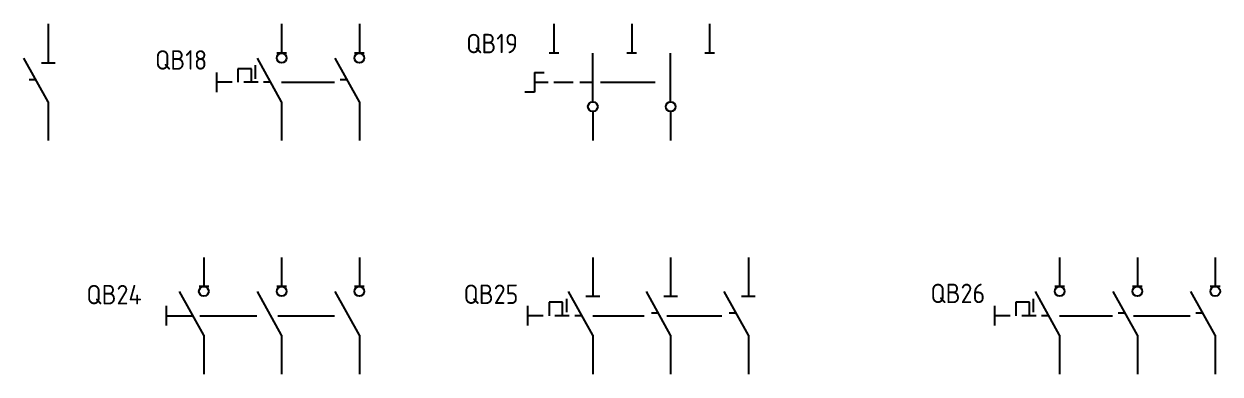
# Model space of a CAD drawing. Header units: millimetres. Extents: x 1746 to 2533, y 1027 to 2108.
# Drawn here: x 1996.9 to 2150.6, y 1792.5 to 1837.5 of the extents above; entities that cross this region are included whole.
import ezdxf
from ezdxf.enums import TextEntityAlignment as Align

# ---------------------------------------------------------------- set-up
doc = ezdxf.new("R2010")
doc.units = ezdxf.units.MM
for name, color, linetype in [('LINK', 7, 'Continuous'), ('SYMS', 7, 'Continuous'), ('TAGS', 7, 'Continuous')]:
    doc.layers.add(name, color=color, linetype=linetype)
doc.styles.add('WD_IEC', font='isocp2.shx', dxfattribs={"width": 0.9, "height": 4})

# ---------------------------------------------------------------- blocks, each defined once
blk = doc.blocks.new('VDS21Q73')
for p, q in [((0, 7.5), (0, 2.5)), ((0, -2.5), (-3.12, 3.12)), ((-0.88, 2.5), (0.88, 2.5)), ((-1.56, 0.31), (-2.47, 0.31)), ((0, -2.5), (0, -7.5))]:
    blk.add_line(p, q)
at = {"style": 'WD_IEC'}
for tag, p in [('INST', (-9.57, 9.85)), ('LOC', (-9.57, 6.85)), ('TAG2', (-9.57, 3.85)), ('RATING1', (-9.57, -6.66)), ('DESC1', (-9.57, -12.66)), ('DESC2', (-9.57, -15.66)), ('DESC3', (-9.57, -18.66))]:
    blk.add_attdef(tag, text='', height=2.5, dxfattribs=at).set_placement(p, align=Align.RIGHT)
at = {"style": 'WD_IEC', "flags": 1}
for tag, p, height in [('X2TERM01', (0, 7.5), 0.32), ('X4LINK', (-3.42, 0), 0.32), ('X1LINK', (-0.5, 0), 0.32), ('X8TERM02', (0, -7.5), 0.32), ('FAMILY', (1, -10.81), 1), ('CONTACT', (1, -13.81), 1)]:
    blk.add_attdef(tag, p, '', height=height, dxfattribs=at)
at = {"style": 'WD_IEC'}
blk.add_attdef('TERM01', text='', height=2, rotation=90, dxfattribs=at).set_placement((-1, 7.5), align=Align.RIGHT)
blk.add_attdef('TERM02', (-1, -7.5), '', height=2, rotation=90, dxfattribs=at)
at = {"lineweight": 15, "style": 'WD_IEC'}
blk.add_attdef('XREF', text='', height=2.5, dxfattribs=at).set_placement((-9.57, -9.66), align=Align.RIGHT)
blk = doc.blocks.new('VDS11Q77')
for p, q in [((0, 7.5), (0, 3.75)), ((0, -2.5), (-3.12, 3.12)), ((0.62, 3.75), (-0.63, 3.75)), ((-3.88, 1.75), (-5.63, 1.75)), ((-5.63, 1.75), (-5.63, 0)), ((-3.88, 0), (-3.88, 1.75)), ((-3.4, 2.19), (-3.4, 0.44)), ((-8.38, 1.25), (-8.38, -1.25)), ((-6.37, 0), (-8.38, 0)), ((-3.03, 0), (-4.87, 0)), ((-1.41, 0), (-2.32, 0)), ((0, -2.5), (0, -7.5))]:
    blk.add_line(p, q)
blk.add_circle((0, 3.12), 0.625)
at = {"style": 'WD_IEC'}
for tag, p in [('INST', (-9.57, 9.54)), ('LOC', (-9.57, 6.04)), ('TAG1', (-9.57, 1.62)), ('RATING1', (-9.57, -6.66)), ('DESC1', (-9.57, -14.66)), ('DESC2', (-9.57, -18.16)), ('DESC3', (-9.57, -21.66))]:
    blk.add_attdef(tag, text='', height=2.5, dxfattribs=at).set_placement(p, align=Align.RIGHT)
at = {"style": 'WD_IEC', "flags": 1}
for tag, p, height in [('X2TERM01', (0, 7.5), 0.32), ('MFG', (2.75, 6.5), 1.5), ('CAT', (2.75, 4), 1.5), ('X4LINK', (-10, 0), 0.32), ('X1LINK', (0, 0), 0.32), ('X8TERM02', (0, -7.5), 0.32), ('ASSYCODE', (1, -9), 1), ('FAMILY', (1, -10.5), 1), ('CATDESC', (1, -12), 1), ('CONTACT', (1, -13.5), 1), ('COMMON', (2.25, -14.75), 1)]:
    blk.add_attdef(tag, p, '', height=height, dxfattribs=at)
at = {"style": 'WD_IEC'}
blk.add_attdef('TERM01', text='', height=2, rotation=90, dxfattribs=at).set_placement((-1, 7.5), align=Align.RIGHT)
blk.add_attdef('TERM02', (-1, -7.5), '', height=2, rotation=90, dxfattribs=at)
at = {"lineweight": 15, "style": 'WD_IEC'}
blk.add_attdef('XREF', text='', height=2.5, dxfattribs=at).set_placement((-9.57, -10.66), align=Align.RIGHT)
blk = doc.blocks.new('VDS21Q77')
for p, q in [((0, 7.5), (0, 3.75)), ((0, -2.5), (-3.12, 3.12)), ((0.62, 3.75), (-0.63, 3.75)), ((-1.56, 0.31), (-2.47, 0.31)), ((0, -2.5), (0, -7.5))]:
    blk.add_line(p, q)
blk.add_circle((0, 3.12), 0.625)
at = {"style": 'WD_IEC'}
for tag, p in [('INST', (-9.57, 9.58)), ('LOC', (-9.57, 6.58)), ('TAG2', (-9.57, 3.58)), ('RATING1', (-9.57, -6.66)), ('DESC1', (-9.57, -12.66)), ('DESC2', (-9.57, -15.66)), ('DESC3', (-9.57, -18.66))]:
    blk.add_attdef(tag, text='', height=2.5, dxfattribs=at).set_placement(p, align=Align.RIGHT)
at = {"style": 'WD_IEC', "flags": 1}
for tag, p, height in [('X2TERM01', (0, 7.5), 0.32), ('X4LINK', (-3.21, 0), 0.32), ('X1LINK', (-0.5, 0), 0.32), ('X8TERM02', (0, -7.5), 0.32), ('FAMILY', (1, -10.81), 1), ('CONTACT', (1, -13.81), 1)]:
    blk.add_attdef(tag, p, '', height=height, dxfattribs=at)
at = {"style": 'WD_IEC'}
blk.add_attdef('TERM01', text='', height=2, rotation=90, dxfattribs=at).set_placement((-1, 7.5), align=Align.RIGHT)
blk.add_attdef('TERM02', (-1, -7.5), '', height=2, rotation=90, dxfattribs=at)
at = {"lineweight": 15, "style": 'WD_IEC'}
blk.add_attdef('XREF', text='', height=2.5, dxfattribs=at).set_placement((-9.57, -9.66), align=Align.RIGHT)
blk = doc.blocks.new('VDS11Q89')
for p, q in [((-5, 7.5), (-5, 3.75)), ((5, 7.5), (5, 3.75)), ((-4.38, 3.75), (-5.62, 3.75)), ((0, -2.5), (0, 3.75)), ((5.62, 3.75), (4.38, 3.75)), ((-7.5, 1.25), (-7.5, -1.25)), ((-7.5, 1.25), (-6.25, 1.25)), ((-5, 0), (-2.51, 0)), ((-1.65, 0), (0, 0)), ((-7.5, -1.25), (-8.75, -1.25)), ((-7.5, 0), (-5.75, 0)), ((0, -3.75), (0, -7.5))]:
    blk.add_line(p, q)
blk.add_circle((0, -3.12), 0.625)
at = {"style": 'WD_IEC'}
for tag, p in [('INST', (-9.63, 9.73)), ('LOC', (-9.63, 6.73)), ('TAG1', (-9.63, 3.73)), ('RATING1', (-9.63, -6.35)), ('DESC1', (-9.63, -12.35)), ('DESC2', (-9.63, -15.35)), ('DESC3', (-9.63, -18.35))]:
    blk.add_attdef(tag, text='', height=2.5, dxfattribs=at).set_placement(p, align=Align.RIGHT)
at = {"style": 'WD_IEC', "flags": 1}
for tag, p, height in [('X2TERM02', (-5, 7.5), 0.32), ('X2TERM03', (5, 7.5), 0.32), ('MFG', (7.33, 6.5), 1.5), ('CAT', (7.33, 4), 1.5), ('X4LINK', (-9.18, 0), 0.32), ('X1LINK', (0.97, 0), 0.32), ('X8TERM01', (0, -7.5), 0.32), ('ASSYCODE', (1, -9), 1), ('FAMILY', (1, -10.5), 1), ('CATDESC', (1, -12), 1), ('CONTACT', (1, -13.5), 1)]:
    blk.add_attdef(tag, p, '', height=height, dxfattribs=at)
at = {"style": 'WD_IEC'}
for tag, p in [('TERM02', (-6, 7.5)), ('TERM03', (4, 7.5))]:
    blk.add_attdef(tag, text='', height=2, rotation=90, dxfattribs=at).set_placement(p, align=Align.RIGHT)
blk.add_attdef('TERM01', (-1, -7.5), '', height=2, rotation=90, dxfattribs=at)
at = {"lineweight": 15, "style": 'WD_IEC'}
blk.add_attdef('XREF', text='', height=2.5, dxfattribs=at).set_placement((-9.63, -9.35), align=Align.RIGHT)
blk = doc.blocks.new('VDS21Q89')
for p, q in [((-5, 7.5), (-5, 3.75)), ((5, 7.5), (5, 3.75)), ((-4.38, 3.75), (-5.62, 3.75)), ((0, -2.5), (0, 3.75)), ((5.62, 3.75), (4.38, 3.75)), ((0, -3.75), (0, -7.5))]:
    blk.add_line(p, q)
blk.add_circle((0, -3.12), 0.625)
at = {"style": 'WD_IEC'}
for tag, p in [('INST', (-9.63, 9.68)), ('LOC', (-9.63, 6.68)), ('TAG2', (-9.63, 3.68)), ('RATING1', (-9.63, -6.66)), ('DESC1', (-9.63, -12.66)), ('DESC2', (-9.63, -15.66)), ('DESC3', (-9.63, -18.66))]:
    blk.add_attdef(tag, text='', height=2.5, dxfattribs=at).set_placement(p, align=Align.RIGHT)
at = {"style": 'WD_IEC', "flags": 1}
for tag, p, height in [('X2TERM02', (-5, 7.5), 0.32), ('X2TERM03', (5, 7.5), 0.32), ('X4LINK', (-2, 0), 0.32), ('X1LINK', (1.95, 0), 0.32), ('X8TERM01', (0, -7.5), 0.32), ('FAMILY', (1, -10.81), 1), ('CONTACT', (1, -13.81), 1)]:
    blk.add_attdef(tag, p, '', height=height, dxfattribs=at)
at = {"style": 'WD_IEC'}
for tag, p in [('TERM02', (-6, 7.5)), ('TERM03', (4, 7.5))]:
    blk.add_attdef(tag, text='', height=2, rotation=90, dxfattribs=at).set_placement(p, align=Align.RIGHT)
blk.add_attdef('TERM01', (-1, -7.5), '', height=2, rotation=90, dxfattribs=at)
at = {"lineweight": 15, "style": 'WD_IEC'}
blk.add_attdef('XREF', text='', height=2.5, dxfattribs=at).set_placement((-9.63, -9.66), align=Align.RIGHT)
blk = doc.blocks.new('VDS11Q69')
for p, q in [((0, 7.5), (0, 3.75)), ((0, -2.5), (-3.12, 3.12)), ((0.63, 3.75), (-0.62, 3.75)), ((-4.85, 1.25), (-4.85, -1.25)), ((-4.85, 0), (-1.41, 0)), ((0, -2.5), (0, -7.5))]:
    blk.add_line(p, q)
blk.add_circle((0, 3.12), 0.625)
at = {"style": 'WD_IEC'}
for tag, p in [('INST', (-8, 7.46)), ('LOC', (-8, 4.46)), ('TAG1', (-8, 1.46)), ('RATING1', (-8, -6.66)), ('DESC1', (-8, -12.66)), ('DESC2', (-8, -15.66)), ('DESC3', (-8, -18.66))]:
    blk.add_attdef(tag, text='', height=2.5, dxfattribs=at).set_placement(p, align=Align.RIGHT)
at = {"style": 'WD_IEC', "flags": 1}
for tag, p, height in [('X2TERM01', (0, 7.5), 0.32), ('MFG', (2.75, 6.5), 1.5), ('CAT', (2.75, 4), 1.5), ('X4LINK', (-5.77, 0), 0.32), ('X1LINK', (-0.5, 0), 0.32), ('X8TERM02', (0, -7.5), 0.32), ('ASSYCODE', (1, -9), 1), ('FAMILY', (1, -10.5), 1), ('CATDESC', (1, -12), 1), ('CONTACT', (1, -13.5), 1), ('COMMON', (2.25, -14.75), 1)]:
    blk.add_attdef(tag, p, '', height=height, dxfattribs=at)
at = {"style": 'WD_IEC'}
blk.add_attdef('TERM01', text='', height=2, rotation=90, dxfattribs=at).set_placement((-1, 7.5), align=Align.RIGHT)
blk.add_attdef('TERM02', (-1, -7.5), '', height=2, rotation=90, dxfattribs=at)
at = {"lineweight": 15, "style": 'WD_IEC'}
blk.add_attdef('XREF', text='', height=2.5, dxfattribs=at).set_placement((-8, -9.66), align=Align.RIGHT)
blk = doc.blocks.new('VDS21Q69')
for p, q in [((0, 7.5), (0, 3.75)), ((0, -2.5), (-3.12, 3.12)), ((0.63, 3.75), (-0.62, 3.75)), ((0, -2.5), (0, -7.5))]:
    blk.add_line(p, q)
blk.add_circle((0, 3.12), 0.625)
at = {"style": 'WD_IEC'}
for tag, p in [('INST', (-8, 9.94)), ('LOC', (-8, 6.94)), ('TAG2', (-8, 3.94)), ('RATING1', (-8, -6.66)), ('DESC1', (-8, -12.66)), ('DESC2', (-8, -15.66)), ('DESC3', (-8, -18.66))]:
    blk.add_attdef(tag, text='', height=2.5, dxfattribs=at).set_placement(p, align=Align.RIGHT)
at = {"style": 'WD_IEC', "flags": 1}
for tag, p, height in [('X2TERM01', (0, 7.5), 0.32), ('X4LINK', (-3.19, 0), 0.32), ('X1LINK', (-0.5, 0), 0.32), ('X8TERM02', (0, -7.5), 0.32), ('FAMILY', (1, -10.81), 1), ('CONTACT', (1, -13.81), 1)]:
    blk.add_attdef(tag, p, '', height=height, dxfattribs=at)
at = {"style": 'WD_IEC'}
blk.add_attdef('TERM01', text='', height=2, rotation=90, dxfattribs=at).set_placement((-1, 7.5), align=Align.RIGHT)
blk.add_attdef('TERM02', (-1, -7.5), '', height=2, rotation=90, dxfattribs=at)
at = {"lineweight": 15, "style": 'WD_IEC'}
blk.add_attdef('XREF', text='', height=2.5, dxfattribs=at).set_placement((-8, -9.66), align=Align.RIGHT)
blk = doc.blocks.new('VDS11Q73')
for p, q in [((0, 7.5), (0, 2.5)), ((0, -2.5), (-3.12, 3.12)), ((-3.88, 1.75), (-5.63, 1.75)), ((-5.63, 1.75), (-5.63, 0)), ((-3.88, 0), (-3.88, 1.75)), ((-3.4, 2.19), (-3.4, 0.44)), ((-0.88, 2.5), (0.88, 2.5)), ((-8.38, 1.25), (-8.38, -1.25)), ((-6.37, 0), (-8.38, 0)), ((-3.03, 0), (-4.87, 0)), ((-1.41, 0), (-2.32, 0)), ((0, -2.5), (0, -7.5))]:
    blk.add_line(p, q)
at = {"style": 'WD_IEC'}
for tag, p in [('INST', (-9.57, 9.43)), ('LOC', (-9.57, 5.93)), ('TAG1', (-9.57, 1.51)), ('RATING1', (-9.57, -6.66)), ('DESC1', (-9.57, -14.66)), ('DESC2', (-9.57, -18.16)), ('DESC3', (-9.57, -21.66))]:
    blk.add_attdef(tag, text='', height=2.5, dxfattribs=at).set_placement(p, align=Align.RIGHT)
at = {"style": 'WD_IEC', "flags": 1}
for tag, p, height in [('X2TERM01', (0, 7.5), 0.32), ('MFG', (2.75, 6.5), 1.5), ('CAT', (2.75, 4), 1.5), ('X4LINK', (-10, 0), 0.32), ('X1LINK', (0, 0), 0.32), ('X8TERM02', (0, -7.5), 0.32), ('ASSYCODE', (1, -9), 1), ('FAMILY', (1, -10.5), 1), ('CATDESC', (1, -12), 1), ('CONTACT', (1, -13.5), 1), ('COMMON', (2.25, -14.75), 1)]:
    blk.add_attdef(tag, p, '', height=height, dxfattribs=at)
at = {"style": 'WD_IEC'}
blk.add_attdef('TERM01', text='', height=2, rotation=90, dxfattribs=at).set_placement((-1, 7.5), align=Align.RIGHT)
blk.add_attdef('TERM02', (-1, -7.5), '', height=2, rotation=90, dxfattribs=at)
at = {"lineweight": 15, "style": 'WD_IEC'}
blk.add_attdef('XREF', text='', height=2.5, dxfattribs=at).set_placement((-9.57, -10.66), align=Align.RIGHT)

msp = doc.modelspace()

# ---------------------------------------------------------------- linework, layer by layer
at = {"layer": 'LINK'}
for points in [[(2030, 1830), (2036.79, 1830)], [(2070.97, 1830), (2078, 1830)], [(2019.5, 1800), (2026.81, 1800)], [(2029.5, 1800), (2036.81, 1800)], [(2070, 1800), (2076.58, 1800)], [(2079.5, 1800), (2086.58, 1800)], [(2130, 1800), (2136.79, 1800)], [(2139.5, 1800), (2146.79, 1800)]]:
    msp.add_lwpolyline(points, dxfattribs=at)

# ---------------------------------------------------------------- block references
at = {"layer": 'SYMS'}
for name, p in [('VDS21Q73', (2000, 1830)), ('VDS21Q77', (2040, 1830)), ('VDS21Q89', (2080, 1830)), ('VDS21Q69', (2030, 1800)), ('VDS21Q69', (2040, 1800)), ('VDS21Q73', (2080, 1800)), ('VDS21Q73', (2090, 1800)), ('VDS21Q77', (2140, 1800)), ('VDS21Q77', (2150, 1800))]:
    msp.add_blockref(name, p, dxfattribs=at)
ref = msp.add_blockref('VDS11Q77', (2030, 1830), dxfattribs=at)
ref.add_attrib('TAG1', 'QB18', dxfattribs={"layer": 'TAGS', "height": 2.5, "style": 'WD_IEC'}).set_placement((2020.43, 1831.62), align=Align.RIGHT)
ref = msp.add_blockref('VDS11Q89', (2070, 1830), dxfattribs=at)
ref.add_attrib('TAG1', 'QB19', dxfattribs={"layer": 'TAGS', "height": 2.5, "style": 'WD_IEC'}).set_placement((2060.37, 1833.73), align=Align.RIGHT)
ref = msp.add_blockref('VDS11Q69', (2020, 1800), dxfattribs=at)
ref.add_attrib('TAG1', 'QB24', dxfattribs={"layer": 'TAGS', "height": 2.5, "style": 'WD_IEC'}).set_placement((2012, 1801.46), align=Align.RIGHT)
ref = msp.add_blockref('VDS11Q73', (2070, 1800), dxfattribs=at)
ref.add_attrib('TAG1', 'QB25', dxfattribs={"layer": 'TAGS', "height": 2.5, "style": 'WD_IEC'}).set_placement((2060.43, 1801.51), align=Align.RIGHT)
ref = msp.add_blockref('VDS11Q77', (2130, 1800), dxfattribs=at)
ref.add_attrib('TAG1', 'QB26', dxfattribs={"layer": 'TAGS', "height": 2.5, "style": 'WD_IEC'}).set_placement((2120.43, 1801.62), align=Align.RIGHT)

doc.saveas('drawing.dxf')
